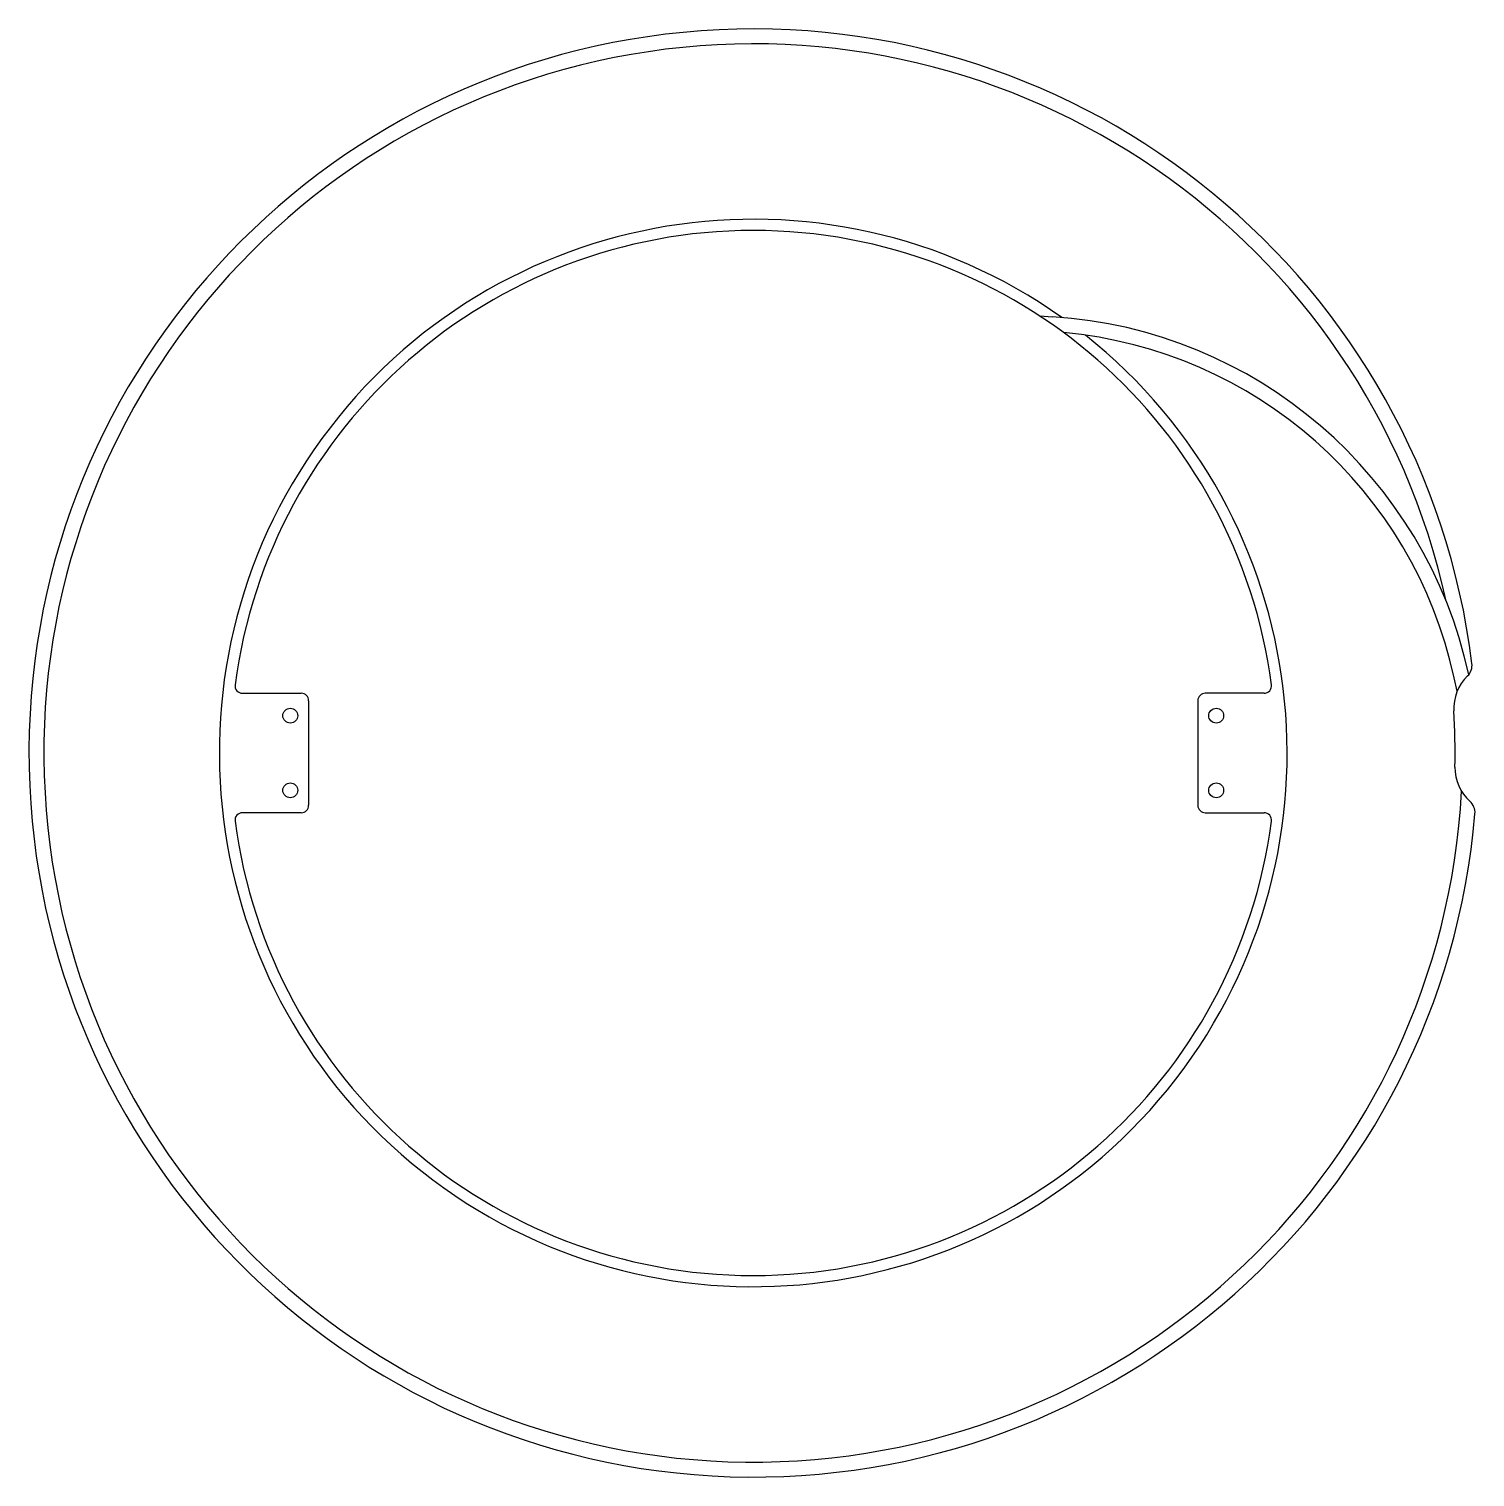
# Model space of a CAD drawing. Header units: millimetres. Extents: x -48.5 to 48.3, y -48.5 to 48.5.
import ezdxf

# ---------------------------------------------------------------- set-up
doc = ezdxf.new("R2010")
doc.units = ezdxf.units.MM

msp = doc.modelspace()

# ---------------------------------------------------------------- linework, layer by layer
at = {"color": 7, "linetype": 'Continuous', "lineweight": 25}
for p, q in [((19.182, 29.276), (20.032, 29.222)), ((47.131, 4.131), (46.934, 5.039)), ((-34.205, 4), (-30.271, 4)), ((34.205, 4), (30.271, 4)), ((-29.771, 3.5), (-29.771, -3.5)), ((29.771, 3.5), (29.771, -3.5)), ((-30.271, -4), (-34.205, -4)), ((30.271, -4), (34.205, -4))]:
    msp.add_line(p, q, dxfattribs=at)
for centre in [(-31, 2.5), (31, 2.5), (-31, -2.5), (31, -2.5)]:
    msp.add_circle(centre, 0.5, dxfattribs=at)
for centre, radius, start, end in [((0, 0), 48.5, 7.11151, 355.18231), ((0, 0), 47.5, 12.37015, 356.90426), ((0, 0), 35.75, 54.69602, 51.5349), ((0, 0), 35, 7.49472, 172.50528), ((18.105, -1.217), 30.5, 12.24344, 86.37848), ((18.105, -1.217), 29.5, 12.24344, 84.79003), ((47.135, 5.881), 1, 313.93431, 7.11151), ((49.91, 3), 3, 133.93431, 183.43981), ((-34.205, 4.5), 0.5, 172.50528, 270), ((-30.271, 3.5), 0.5, 0, 90), ((30.271, 3.5), 0.5, 90, 180), ((34.205, 4.5), 0.5, 270, 7.49472), ((0, 0), 47, 358.85401, 3.43981), ((49.99, -1), 3, 178.85401, 228.35951), ((-30.271, -3.5), 0.5, 270, 0), ((30.271, -3.5), 0.5, 180, 270), ((47.332, -3.989), 1, 355.18231, 48.35951), ((-34.205, -4.5), 0.5, 90, 187.49472), ((0, 0), 35, 187.49472, 352.50528), ((34.205, -4.5), 0.5, 352.50528, 90)]:
    msp.add_arc(centre, radius, start, end, dxfattribs=at)

doc.saveas('drawing.dxf')
